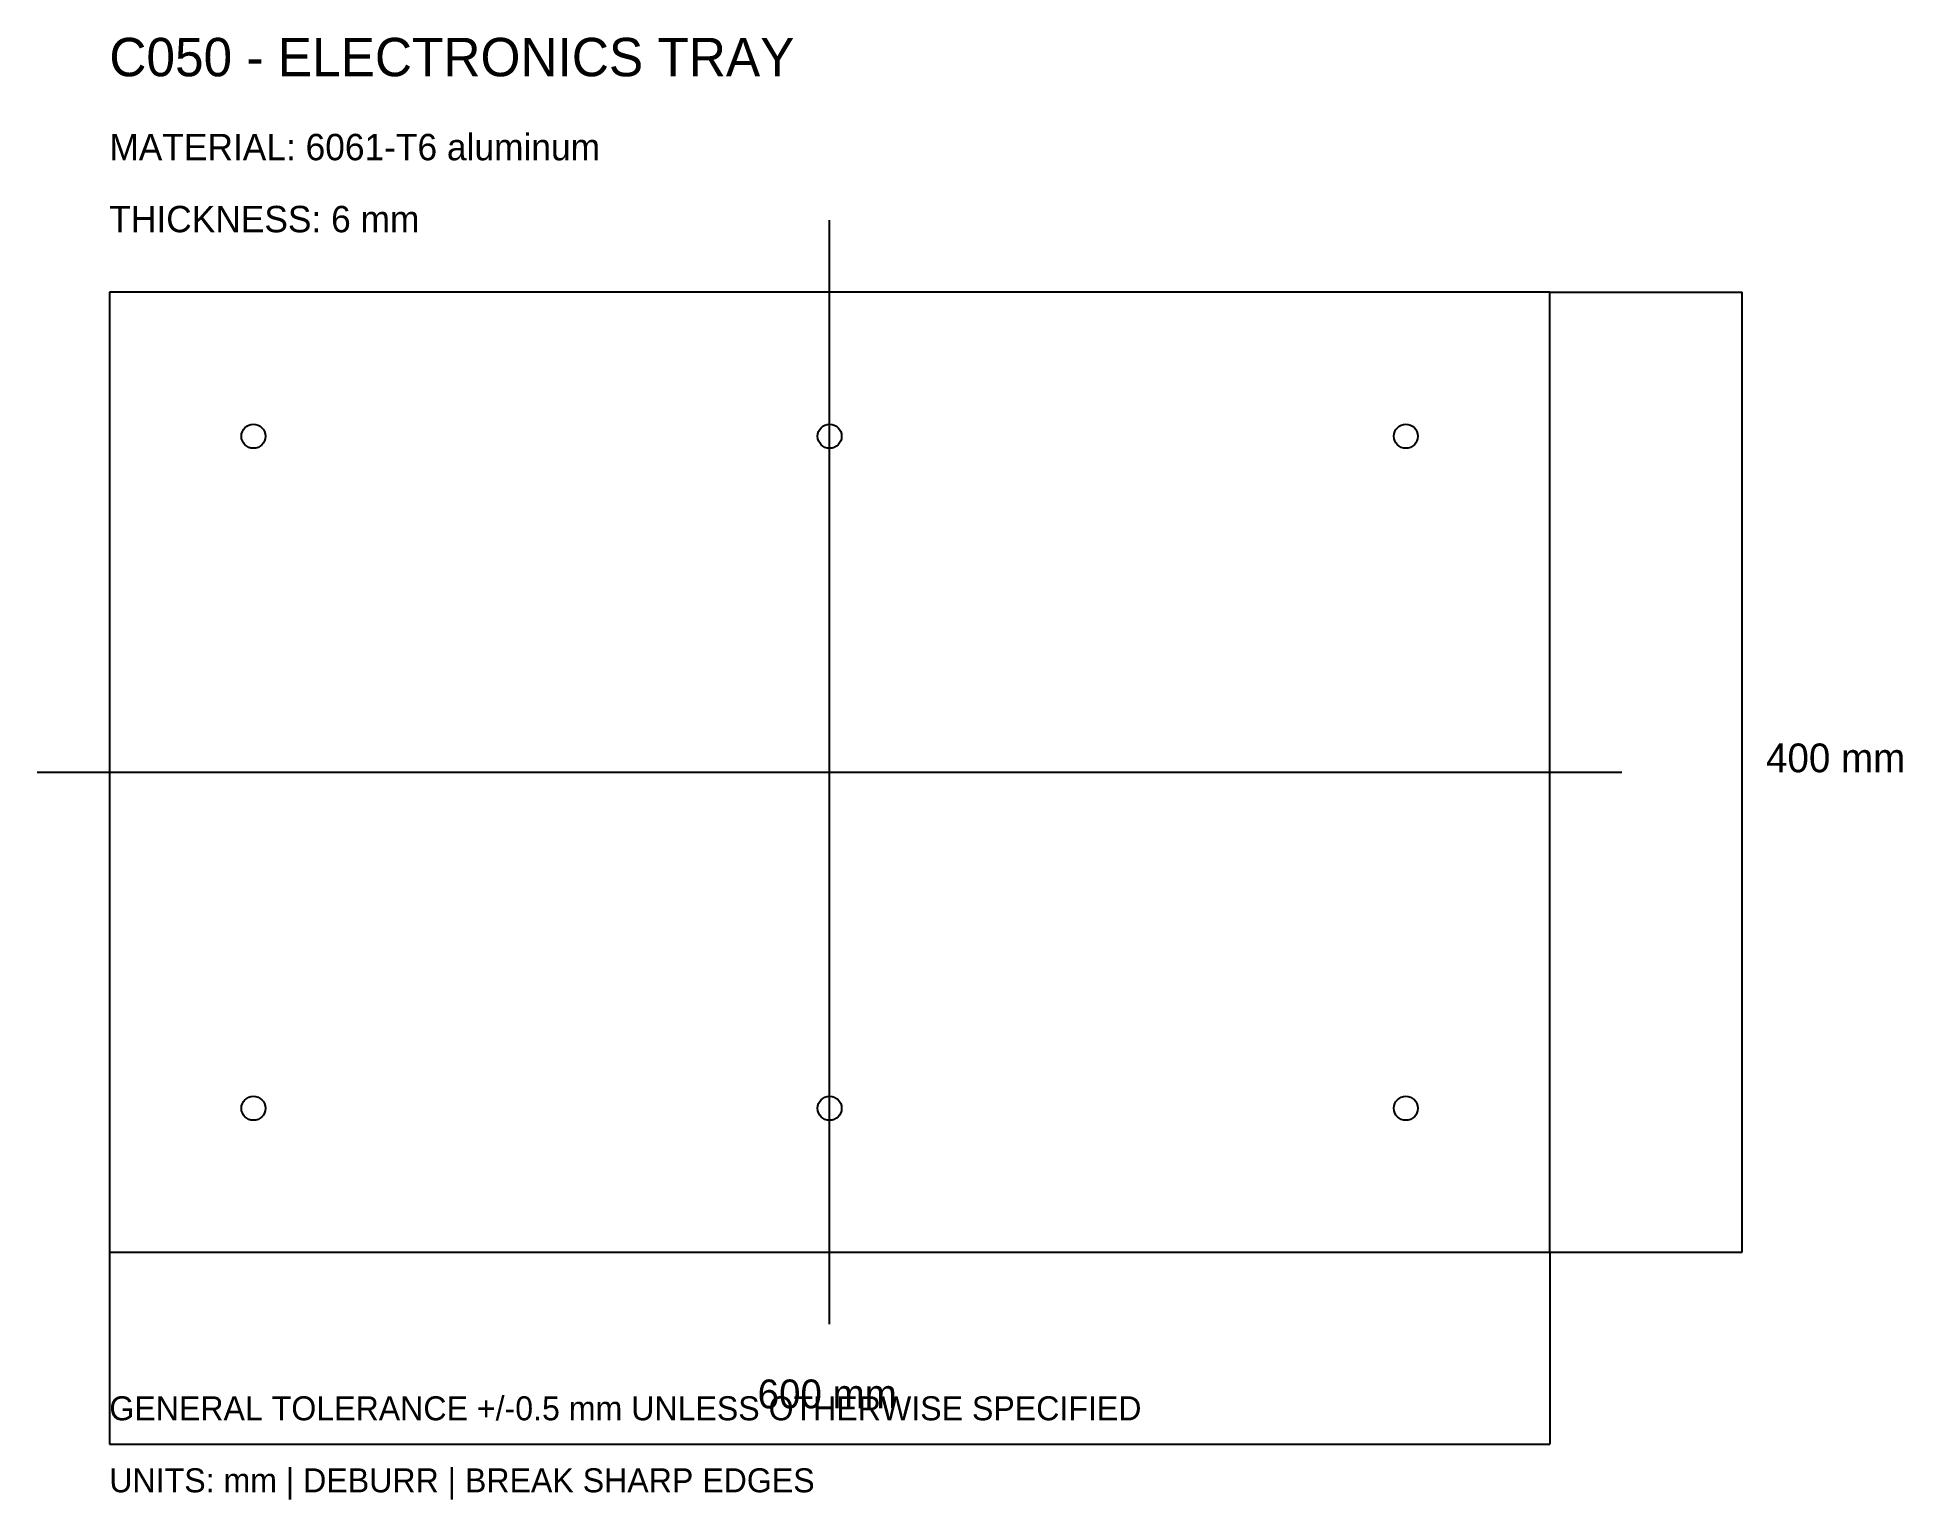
# Model space of a CAD drawing. Header units: millimetres. Extents: x -30 to 747, y -103 to 506.
import ezdxf

# ---------------------------------------------------------------- set-up
doc = ezdxf.new("R2010")
doc.units = ezdxf.units.MM

msp = doc.modelspace()

# ---------------------------------------------------------------- linework, layer by layer
at = {"layer": 'CENTER'}
for p, q in [((300, -30), (300, 430)), ((-30, 200), (630, 200))]:
    msp.add_line(p, q, dxfattribs=at)
at = {"layer": 'CUT'}
for p, q in [((600, 400), (0, 400)), ((0, 400), (0, 0)), ((600, 0), (600, 400)), ((0, 0), (600, 0))]:
    msp.add_line(p, q, dxfattribs=at)
at = {"layer": 'DIM'}
for p, q in [((600, 400), (680, 400)), ((680, 0), (680, 400)), ((0, 0), (0, -80)), ((600, 0), (600, -80)), ((600, 0), (680, 0)), ((0, -80), (600, -80))]:
    msp.add_line(p, q, dxfattribs=at)
at = {"layer": 'HOLES'}
for centre in [(60, 340), (300, 340), (540, 340), (60, 60), (300, 60), (540, 60)]:
    msp.add_circle(centre, 5, dxfattribs=at)

# ---------------------------------------------------------------- texts
at = {"layer": 'NOTES'}
for s, height, p in [('C050 - ELECTRONICS TRAY', 16, (0, 490)), ('MATERIAL: 6061-T6 aluminum', 11, (0, 455)), ('THICKNESS: 6 mm', 11, (0, 425)), ('400 mm', 12, (690, 200)), ('600 mm', 12, (270, -65)), ('GENERAL TOLERANCE +/-0.5 mm UNLESS OTHERWISE SPECIFIED', 10, (0, -70)), ('UNITS: mm | DEBURR | BREAK SHARP EDGES', 10, (0, -100))]:
    msp.add_text(s, height=height, dxfattribs=at).set_placement(p)

doc.saveas('drawing.dxf')
